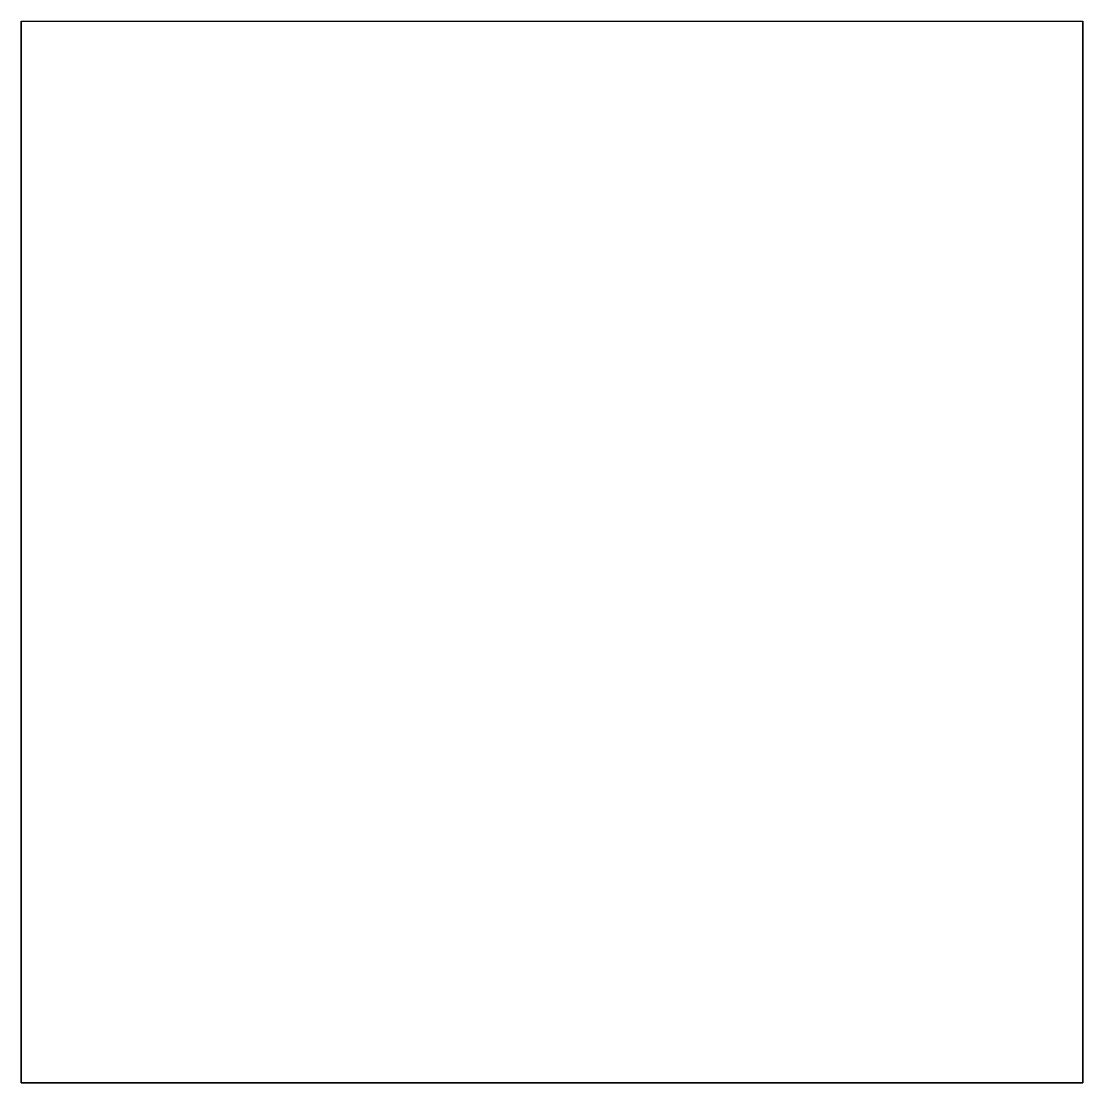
# Model space of a CAD drawing. Header units: metres. Extents: x 23.1 to 43.1, y -7.9 to 12.1.
import ezdxf

# ---------------------------------------------------------------- set-up
doc = ezdxf.new("R2010")
doc.units = ezdxf.units.M
doc.header["$MEASUREMENT"] = 0

msp = doc.modelspace()

# ---------------------------------------------------------------- linework, layer by layer
for p, q in [((23.071, 12.091), (43.071, 12.091)), ((23.071, -7.909), (23.071, 12.091)), ((23.071, 12.091), (23.071, 12.091, -20)), ((23.071, 12.091, -20), (43.071, 12.091, -20)), ((23.071, 12.091, -20), (23.071, -7.909, -20)), ((43.071, 12.091), (43.071, -7.909)), ((43.071, 12.091), (43.071, 12.091, -20)), ((43.071, -7.909, -20), (43.071, 12.091, -20)), ((43.071, -7.909), (23.071, -7.909)), ((23.071, -7.909), (23.071, -7.909, -20)), ((23.071, -7.909, -20), (43.071, -7.909, -20)), ((43.071, -7.909), (43.071, -7.909, -20))]:
    msp.add_line(p, q)

doc.saveas('drawing.dxf')
